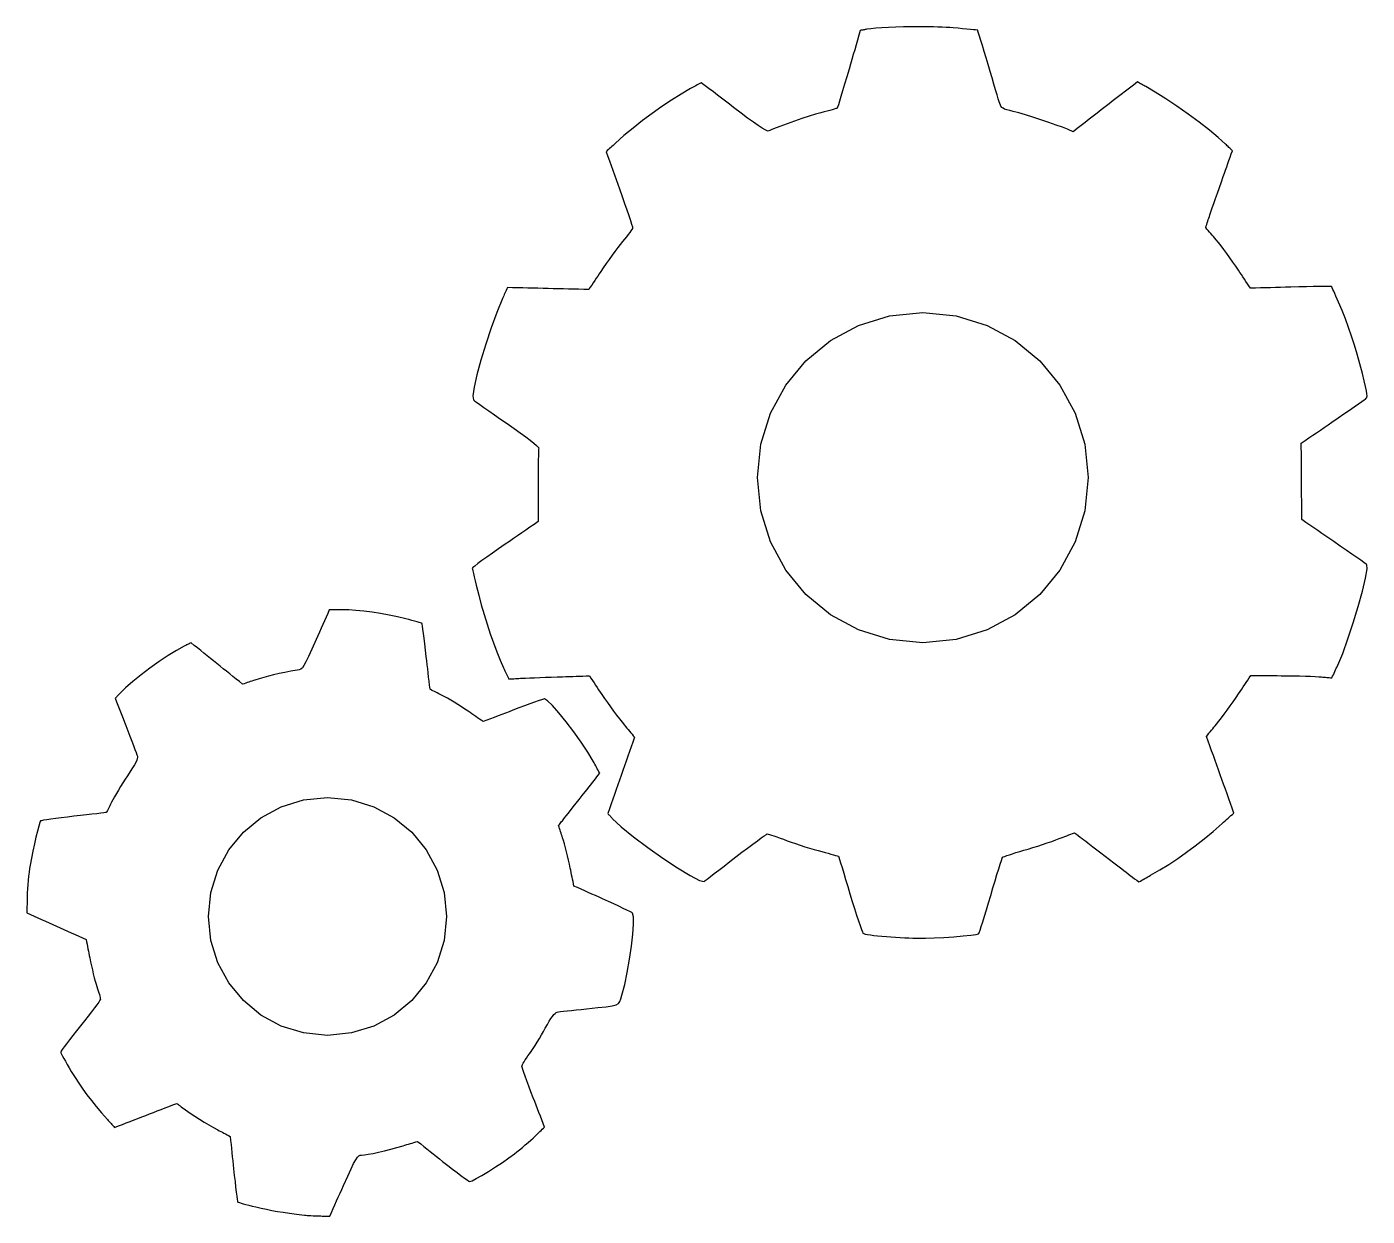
# Model space of a CAD drawing. Extents: x -133 to 153, y -102 to 152.
import ezdxf

# ---------------------------------------------------------------- set-up
doc = ezdxf.new("R2010")
doc.units = 0
doc.layers.add('Layer_1', color=7, linetype='CONTINUOUS')

msp = doc.modelspace()

# ---------------------------------------------------------------- linework, layer by layer
at = {"layer": 'Layer_1', "color": 7}
for points in [[(57.927215, 152.298272), (56.218988, 152.290454), (54.524244, 152.264602), (52.879504, 152.221276), (51.321287, 152.161086), (49.886116, 152.084629), (48.610509, 151.992501), (47.530989, 151.88529), (46.684077, 151.763602), (46.512855, 151.732941), (46.341634, 151.702277), (46.170413, 151.671617), (45.999191, 151.640956), (45.82797, 151.610296), (45.656748, 151.579635), (45.485527, 151.548972), (45.314306, 151.518311), (45.013273, 150.487469), (44.712241, 149.45663), (44.411209, 148.425788), (44.110176, 147.394945), (43.809144, 146.364103), (43.508112, 145.333261), (43.207079, 144.302422), (42.906047, 143.27158), (42.420128, 141.613104), (41.962742, 140.062163), (41.544189, 138.652965), (41.174783, 137.419725), (40.864827, 136.396655), (40.624625, 135.617967), (40.464483, 135.117875), (40.394709, 134.93059), (40.305236, 134.893373), (40.088639, 134.823388), (39.759165, 134.72468), (39.331076, 134.60131), (38.818622, 134.457331), (38.236065, 134.296792), (37.597653, 134.123753), (36.917644, 133.942262), (35.758885, 133.614325), (34.383057, 133.190769), (32.863062, 132.69677), (31.271789, 132.1575), (29.682141, 131.598138), (28.167014, 131.043856), (26.799303, 130.519829), (25.651905, 130.051233), (25.41941, 130.082794), (24.984806, 130.288257), (24.350079, 130.666266), (23.517216, 131.215464), (22.488202, 131.934496), (21.265023, 132.822009), (19.849668, 133.876648), (18.244123, 135.097056), (17.384365, 135.755966), (16.524607, 136.414875), (15.664849, 137.073782), (14.805091, 137.732692), (13.945333, 138.391602), (13.085575, 139.050509), (12.225817, 139.709419), (11.366059, 140.368329), (11.07929, 140.20889), (10.79252, 140.049452), (10.50575, 139.890013), (10.21898, 139.730572), (9.93221, 139.571133), (9.645441, 139.411694), (9.358671, 139.252256), (9.071901, 139.092817), (7.085672, 137.940363), (5.043671, 136.663795), (2.971086, 135.281437), (0.893106, 133.811615), (-1.165082, 132.272649), (-3.17829, 130.682866), (-5.121331, 129.060588), (-6.969015, 127.424139), (-7.213823, 127.200416), (-7.458632, 126.97669), (-7.70344, 126.752967), (-7.948248, 126.529241), (-8.193057, 126.305517), (-8.437866, 126.081794), (-8.682674, 125.858068), (-8.927482, 125.634345), (-8.574222, 124.643192), (-8.220962, 123.652036), (-7.867702, 122.660883), (-7.514442, 121.669727), (-7.161182, 120.678574), (-6.807922, 119.68742), (-6.454662, 118.696264), (-6.101402, 117.705111), (-5.533752, 116.104434), (-5.004212, 114.595897), (-4.524365, 113.213607), (-4.105792, 111.991666), (-3.760075, 110.964177), (-3.498794, 110.165248), (-3.333533, 109.628981), (-3.275872, 109.389479), (-3.319673, 109.259668), (-3.445205, 109.037779), (-3.643665, 108.735872), (-3.90625, 108.366005), (-4.224155, 107.940242), (-4.588576, 107.470647), (-4.99071, 106.969276), (-5.421754, 106.448195), (-5.904404, 105.856542), (-6.454439, 105.152925), (-7.052685, 104.363592), (-7.67997, 103.51478), (-8.317123, 102.632743), (-8.944972, 101.743717), (-9.544342, 100.873951), (-10.096059, 100.049687), (-10.412112, 99.569235), (-10.728165, 99.088782), (-11.044218, 98.608327), (-11.360271, 98.127875), (-11.676324, 97.647423), (-11.992377, 97.166968), (-12.30843, 96.686515), (-12.624484, 96.206063), (-13.710791, 96.232733), (-14.797099, 96.259403), (-15.883406, 96.286073), (-16.969713, 96.312743), (-18.056021, 96.339413), (-19.142329, 96.366083), (-20.228636, 96.392753), (-21.314944, 96.419423), (-22.401251, 96.446093), (-23.487559, 96.472763), (-24.573866, 96.499433), (-25.660174, 96.526103), (-26.746481, 96.552773), (-27.832789, 96.579443), (-28.919097, 96.606113), (-30.005404, 96.632783), (-30.13673, 96.336918), (-30.268057, 96.041053), (-30.399386, 95.745188), (-30.530713, 95.449324), (-30.662039, 95.153459), (-30.793368, 94.857594), (-30.924695, 94.561729), (-31.056021, 94.265864), (-32.26157, 91.336875), (-33.474324, 88.018458), (-34.629177, 84.537664), (-35.661016, 81.121553), (-36.504736, 77.997178), (-37.09523, 75.39159), (-37.367382, 73.531844), (-37.256091, 72.644998), (-37.055267, 72.487772), (-36.596746, 72.154213), (-35.909944, 71.664981), (-35.024283, 71.040739), (-33.969187, 70.302147), (-32.774072, 69.469868), (-31.468359, 68.564561), (-30.081471, 67.606888), (-28.594942, 66.572261), (-27.262526, 65.624243), (-26.09894, 64.774198), (-25.1189, 64.033492), (-24.337123, 63.413483), (-23.768325, 62.925538), (-23.427223, 62.581018), (-23.328533, 62.391289), (-23.35266, 62.139699), (-23.37484, 61.604524), (-23.39461, 60.818958), (-23.411501, 59.816205), (-23.42505, 58.629458), (-23.43479, 57.291917), (-23.440256, 55.836779), (-23.44099, 54.297245), (-23.439946, 53.345366), (-23.438902, 52.393487), (-23.437857, 51.441605), (-23.436813, 50.489726), (-23.435769, 49.537847), (-23.434725, 48.585965), (-23.43368, 47.634086), (-23.432636, 46.682207), (-24.311549, 46.078074), (-25.190462, 45.473943), (-26.069375, 44.86981), (-26.948287, 44.265679), (-27.8272, 43.661546), (-28.706112, 43.057415), (-29.585025, 42.453282), (-30.463938, 41.849151), (-31.876382, 40.871553), (-33.194066, 39.946511), (-34.388154, 39.095204), (-35.429802, 38.338804), (-36.290174, 37.698495), (-36.940428, 37.195457), (-37.35173, 36.850872), (-37.49524, 36.685916), (-37.467159, 36.509594), (-37.386655, 36.132433), (-37.259375, 35.5779), (-37.090965, 34.869463), (-36.887065, 34.030583), (-36.653323, 33.084726), (-36.395375, 32.055363), (-36.118865, 30.965957), (-35.568545, 28.90243), (-34.97046, 26.829186), (-34.332231, 24.768478), (-33.661482, 22.742571), (-32.965833, 20.773727), (-32.252906, 18.884201), (-31.530321, 17.096259), (-30.805701, 15.432158), (-30.672789, 15.13898), (-30.539879, 14.845802), (-30.406966, 14.552624), (-30.274054, 14.259451), (-30.141141, 13.966279), (-30.008231, 13.673078), (-29.875319, 13.379906), (-29.742406, 13.086733), (-29.378052, 13.105924), (-29.0137, 13.125115), (-28.649346, 13.144307), (-28.284994, 13.163498), (-27.92064, 13.182689), (-27.556286, 13.20188), (-27.191933, 13.221071), (-26.82758, 13.240262), (-26.125767, 13.274552), (-25.246132, 13.313301), (-24.224005, 13.355239), (-23.094719, 13.398984), (-21.893607, 13.443208), (-20.656001, 13.486586), (-19.417233, 13.52779), (-18.212636, 13.565467), (-17.500052, 13.586916), (-16.787469, 13.608365), (-16.074885, 13.629813), (-15.362302, 13.651262), (-14.649718, 13.672711), (-13.937135, 13.69416), (-13.224551, 13.715609), (-12.511967, 13.737058), (-12.181721, 13.242266), (-11.851474, 12.747502), (-11.521227, 12.25271), (-11.19098, 11.757918), (-10.860733, 11.263126), (-10.530486, 10.768362), (-10.20024, 10.27357), (-9.869993, 9.778778), (-9.294728, 8.93087), (-8.672013, 8.037693), (-8.021626, 7.126143), (-7.363345, 6.223004), (-6.716949, 5.355199), (-6.102215, 4.549511), (-5.538925, 3.832836), (-5.046859, 3.231985), (-4.774214, 2.908361), (-4.501569, 2.584708), (-4.228924, 2.261084), (-3.95628, 1.93746), (-3.683635, 1.613835), (-3.41099, 1.290183), (-3.138345, 0.966559), (-2.8657, 0.642935), (-3.223715, -0.374194), (-3.581729, -1.391323), (-3.939743, -2.408452), (-4.297758, -3.425581), (-4.655772, -4.44271), (-5.013786, -5.459839), (-5.3718, -6.476968), (-5.729815, -7.494097), (-6.087898, -8.51131), (-6.445981, -9.528495), (-6.804065, -10.545709), (-7.162148, -11.562894), (-7.520231, -12.580108), (-7.878314, -13.597293), (-8.236397, -14.614507), (-8.594481, -15.631692), (-8.47156, -15.763151), (-8.348639, -15.894639), (-8.225717, -16.026098), (-8.102796, -16.157557), (-7.979876, -16.289016), (-7.856955, -16.420503), (-7.734034, -16.551962), (-7.611113, -16.683421), (-5.723538, -18.456652), (-3.10444, -20.59536), (-0.039646, -22.903402), (3.185018, -25.184604), (6.283726, -27.242822), (8.970651, -28.881941), (10.959968, -29.905758), (11.965849, -30.118187), (12.186891, -29.961017), (12.642964, -29.620149), (13.306223, -29.116919), (14.148822, -28.472719), (15.142918, -27.708856), (16.260662, -26.846723), (17.474211, -25.907685), (18.755719, -24.91305), (20.03545, -23.924284), (21.243913, -23.002038), (22.353615, -22.166435), (23.337066, -21.437737), (24.166772, -20.836067), (24.81524, -20.381605), (25.25498, -20.094557), (25.458497, -19.995102), (25.612156, -20.025412), (25.908999, -20.110389), (26.33155, -20.244135), (26.862334, -20.420749), (27.483875, -20.63425), (28.178698, -20.878768), (28.929327, -21.148346), (29.718288, -21.437088), (30.570808, -21.744174), (31.503603, -22.066387), (32.486428, -22.394075), (33.48904, -22.717699), (34.481192, -23.027608), (35.432639, -23.314233), (36.313139, -23.567979), (37.092447, -23.779194), (37.794074, -23.963005), (38.45196, -24.13818), (39.051462, -24.300627), (39.57795, -24.446198), (40.016789, -24.570827), (40.353333, -24.670423), (40.572956, -24.740838), (40.661015, -24.778006), (40.72618, -24.958657), (40.880208, -25.440354), (41.113064, -26.190133), (41.414706, -27.175117), (41.775098, -28.362313), (42.184205, -29.718843), (42.631987, -31.211742), (43.108409, -32.808103), (43.591455, -34.411267), (44.058234, -35.923639), (44.497368, -37.310959), (44.897492, -38.53888), (45.247236, -39.573111), (45.535227, -40.379364), (45.750096, -40.923291), (45.880472, -41.170602), (46.053333, -41.266811), (46.381859, -41.366013), (46.852727, -41.466173), (47.452602, -41.565403), (48.168154, -41.661669), (48.986056, -41.752996), (49.892975, -41.837465), (50.875585, -41.913072), (51.843641, -41.977983), (52.837224, -42.040439), (53.828121, -42.098944), (54.788116, -42.151973), (55.688992, -42.198032), (56.502535, -42.235567), (57.200527, -42.263225), (57.754752, -42.279312), (59.232194, -42.270845), (61.091101, -42.203676), (63.158472, -42.090929), (65.261304, -41.945782), (67.226595, -41.781331), (68.881343, -41.610812), (70.052546, -41.447349), (70.5672, -41.304121), (70.67219, -41.084863), (70.86079, -40.568791), (71.122394, -39.789435), (71.446385, -38.780434), (71.822155, -37.575317), (72.239099, -36.207668), (72.686599, -34.7111), (73.154052, -33.119141), (73.620427, -31.528056), (74.064837, -30.033915), (74.476893, -28.670161), (74.846194, -27.470181), (75.162351, -26.467389), (75.414965, -25.695144), (75.593643, -25.186918), (75.68799, -24.976042), (75.822997, -24.90114), (76.118218, -24.78255), (76.555087, -24.62634), (77.115049, -24.438606), (77.779536, -24.225415), (78.529993, -23.992836), (79.347859, -23.746936), (80.214569, -23.493811), (81.143043, -23.220027), (82.137922, -22.91486), (83.168225, -22.588611), (84.20297, -22.251497), (85.211178, -21.913733), (86.161866, -21.585565), (87.024058, -21.277265), (87.766771, -20.999023), (88.174393, -20.841571), (88.582018, -20.684147), (88.98964, -20.526695), (89.397265, -20.369272), (89.804887, -20.21182), (90.212511, -20.054368), (90.620136, -19.896945), (91.027758, -19.739493), (91.428697, -20.045422), (91.829639, -20.351351), (92.230578, -20.65728), (92.63152, -20.96318), (93.032459, -21.269109), (93.433401, -21.575038), (93.834343, -21.880967), (94.235282, -22.186896), (94.954226, -22.735846), (95.769303, -23.358824), (96.65236, -24.034266), (97.575232, -24.740612), (98.509769, -25.456271), (99.427809, -26.159766), (100.301197, -26.829451), (101.101771, -27.443821), (101.559211, -27.795075), (102.016651, -28.146357), (102.47409, -28.497611), (102.931528, -28.848864), (103.388967, -29.200118), (103.846407, -29.5514), (104.303847, -29.902654), (104.761287, -30.253908), (105.07555, -30.076136), (105.38981, -29.898392), (105.704073, -29.720621), (106.018333, -29.542849), (106.332596, -29.365077), (106.646859, -29.187333), (106.961119, -29.009562), (107.275382, -28.83179), (109.228851, -27.690907), (111.148193, -26.496034), (113.043866, -25.239524), (114.926319, -23.913842), (116.806009, -22.511339), (118.693387, -21.024479), (120.598907, -19.445643), (122.533021, -17.767239), (122.847145, -17.488743), (123.161267, -17.210246), (123.475392, -16.931749), (123.789514, -16.653252), (124.103638, -16.374727), (124.417763, -16.09623), (124.731885, -15.817733), (125.046009, -15.539236), (124.680072, -14.516463), (124.314134, -13.493689), (123.948196, -12.470888), (123.582255, -11.448115), (123.216318, -10.425341), (122.85038, -9.40254), (122.484442, -8.379766), (122.118504, -7.356993), (121.752566, -6.334135), (121.386629, -5.311277), (121.020691, -4.288447), (120.654753, -3.265589), (120.288815, -2.242731), (119.922877, -1.219901), (119.55694, -0.197043), (119.191002, 0.825815), (119.457789, 1.152261), (119.724577, 1.478736), (119.991367, 1.805182), (120.258154, 2.131629), (120.524942, 2.458103), (120.791729, 2.78455), (121.05852, 3.111024), (121.325307, 3.437471), (121.80703, 4.041483), (122.358814, 4.758243), (122.961265, 5.56108), (123.594992, 6.423382), (124.240598, 7.318506), (124.878685, 8.219755), (125.489863, 9.100485), (126.054734, 9.934085), (126.379123, 10.419649), (126.703515, 10.905184), (127.027904, 11.390747), (127.352295, 11.876282), (127.676685, 12.361845), (128.001074, 12.847409), (128.325465, 13.332944), (128.649854, 13.818507), (129.455455, 13.813992), (130.261058, 13.809476), (131.066659, 13.804961), (131.872259, 13.800445), (132.67786, 13.795929), (133.483463, 13.791414), (134.289064, 13.786898), (135.094664, 13.782383), (136.4343, 13.770529), (137.771085, 13.750774), (139.069536, 13.724245), (140.294171, 13.692072), (141.409505, 13.655213), (142.380056, 13.614743), (143.170346, 13.571676), (143.744885, 13.527085), (144.020563, 13.499709), (144.296238, 13.472333), (144.571915, 13.444958), (144.84759, 13.417582), (145.123267, 13.390207), (145.398945, 13.362831), (145.674619, 13.335456), (145.950297, 13.30808), (146.108014, 13.649569), (146.265731, 13.99103), (146.423448, 14.332519), (146.581165, 14.673979), (146.738879, 15.015465), (146.896596, 15.35694), (147.054313, 15.698418), (147.212031, 16.039895), (148.258375, 18.549314), (149.388864, 21.661593), (150.522988, 25.09937), (151.580238, 28.585274), (152.480103, 31.841944), (153.142073, 34.592013), (153.485639, 36.558111), (153.430289, 37.462876), (153.238787, 37.610831), (152.791062, 37.933747), (152.116144, 38.411343), (151.243073, 39.023331), (150.20088, 39.749427), (149.018603, 40.569339), (147.725274, 41.462786), (146.349929, 42.409481), (145.497406, 42.995284), (144.644881, 43.58109), (143.792358, 44.166893), (142.939835, 44.752699), (142.087312, 45.338502), (141.23479, 45.924305), (140.382264, 46.510111), (139.529741, 47.095914), (139.523053, 48.1158), (139.516364, 49.135686), (139.509675, 50.155572), (139.502987, 51.175458), (139.496298, 52.195345), (139.489609, 53.215231), (139.482921, 54.235117), (139.476232, 55.255003), (139.469543, 56.274889), (139.462855, 57.294776), (139.456166, 58.314662), (139.449477, 59.334548), (139.442789, 60.354431), (139.4361, 61.374318), (139.429411, 62.394204), (139.422723, 63.41409), (140.23852, 63.973367), (141.05432, 64.532644), (141.870117, 65.091921), (142.685917, 65.651198), (143.501714, 66.210475), (144.317514, 66.769752), (145.133311, 67.329029), (145.949111, 67.888306), (147.272785, 68.796519), (148.532114, 69.661993), (149.697796, 70.464478), (150.740517, 71.183724), (151.630967, 71.799482), (152.339842, 72.291503), (152.837826, 72.639537), (153.095616, 72.823337), (153.284917, 72.989221), (153.409718, 73.196736), (153.463755, 73.49929), (153.440782, 73.950287), (153.33452, 74.603134), (153.13872, 75.511235), (152.847119, 76.728), (152.453459, 78.306827), (151.91315, 80.38129), (151.350032, 82.394373), (150.761909, 84.352634), (150.146597, 86.262632), (149.5019, 88.130929), (148.825628, 89.964089), (148.11559, 91.768672), (147.369601, 93.551235), (147.091999, 94.191809), (146.828174, 94.794249), (146.584247, 95.345023), (146.366346, 95.8306), (146.18059, 96.237446), (146.033109, 96.552025), (145.930025, 96.760807), (145.877461, 96.850258), (145.677379, 96.8699), (145.151523, 96.878621), (144.335656, 96.876928), (143.265537, 96.865272), (141.976927, 96.844162), (140.505592, 96.814088), (138.887291, 96.775548), (137.157788, 96.729038), (136.083125, 96.698515), (135.008462, 96.66799), (133.9338, 96.637465), (132.859134, 96.606943), (131.784471, 96.57642), (130.709809, 96.545895), (129.635146, 96.515373), (128.560483, 96.484848), (128.240226, 96.969917), (127.919971, 97.454987), (127.599714, 97.940056), (127.279457, 98.425126), (126.959202, 98.910195), (126.638945, 99.395264), (126.31869, 99.880334), (125.998433, 100.365403), (125.438657, 101.19812), (124.829308, 102.077809), (124.189959, 102.977867), (123.540184, 103.871693), (122.899551, 104.732685), (122.287631, 105.534244), (121.723997, 106.249768), (121.228217, 106.852656), (120.952266, 107.178561), (120.676312, 107.504468), (120.400361, 107.830376), (120.124407, 108.15628), (119.848455, 108.482185), (119.572504, 108.808092), (119.29655, 109.134), (119.020599, 109.459904), (119.133047, 109.795458), (119.245493, 110.131009), (119.357942, 110.46656), (119.47039, 110.802114), (119.582839, 111.137667), (119.695285, 111.473218), (119.807733, 111.808769), (119.920182, 112.144323), (120.140699, 112.796118), (120.423421, 113.621686), (120.756655, 114.5874), (121.1287, 115.659641), (121.527858, 116.804786), (121.94244, 117.989216), (122.360741, 119.17931), (122.771067, 120.341445), (123.01491, 121.030533), (123.258755, 121.719621), (123.502598, 122.408709), (123.746441, 123.097797), (123.990287, 123.786884), (124.234129, 124.475972), (124.477975, 125.16506), (124.721818, 125.854148), (124.538196, 126.030949), (124.354571, 126.207753), (124.170948, 126.384557), (123.987323, 126.561357), (123.803701, 126.738158), (123.620079, 126.914962), (123.436454, 127.091766), (123.252831, 127.268567), (121.710306, 128.660975), (119.801451, 130.237127), (117.625845, 131.925259), (115.283065, 133.653622), (112.872698, 135.350452), (110.494315, 136.943991), (108.247508, 138.362497), (106.231854, 139.53421), (106.007716, 139.6572), (105.783578, 139.780189), (105.55944, 139.903179), (105.335302, 140.026171), (105.111164, 140.149161), (104.887026, 140.27215), (104.662888, 140.39514), (104.438749, 140.51813), (103.582504, 139.85495), (102.726262, 139.191767), (101.870016, 138.528587), (101.013774, 137.865407), (100.157529, 137.202225), (99.301286, 136.539045), (98.445041, 135.875862), (97.588798, 135.212682), (96.732624, 134.549502), (95.876449, 133.88632), (95.020274, 133.22314), (94.164097, 132.559957), (93.307922, 131.896777), (92.451747, 131.233597), (91.595572, 130.570414), (90.739398, 129.907235), (90.585056, 129.97269), (90.430717, 130.038149), (90.276375, 130.103605), (90.122037, 130.169063), (89.967695, 130.234519), (89.813356, 130.299975), (89.659014, 130.365434), (89.504676, 130.430889), (88.471223, 130.840253), (87.119596, 131.33356), (85.550497, 131.877831), (83.864614, 132.440091), (82.162647, 132.987366), (80.545291, 133.48667), (79.113239, 133.905031), (77.967188, 134.20947), (77.18782, 134.405134), (76.578455, 134.576421), (76.113714, 134.738506), (75.768217, 134.906561), (75.516585, 135.09576), (75.333443, 135.321276), (75.193407, 135.598277), (75.071103, 135.941942), (74.956312, 136.312401), (74.765166, 136.942154), (74.507858, 137.797104), (74.194583, 138.843158), (73.835531, 140.046215), (73.440903, 141.372185), (73.020885, 142.786968), (72.585673, 144.256471), (72.155869, 145.705112), (71.751351, 147.060097), (71.381225, 148.291526), (71.054604, 149.369485), (70.7806, 150.26407), (70.568321, 150.945374), (70.426877, 151.383485), (70.365378, 151.548497), (70.242989, 151.575224), (69.927053, 151.617038), (69.438904, 151.671803), (68.799888, 151.737394), (68.031338, 151.811684), (67.1546, 151.892554), (66.191009, 151.977873), (65.161905, 152.065523), (64.424704, 152.120373), (63.623964, 152.167594), (62.767577, 152.207323), (61.863433, 152.239688), (60.919431, 152.264834), (59.943464, 152.282868), (58.943424, 152.293931), (57.927215, 152.298272)], [(58.649306, 91.338272), (65.759008, 90.621551), (72.381008, 88.565969), (78.373447, 85.31338), (83.594462, 81.00565), (87.902192, 75.784635), (91.154781, 69.792197), (93.210363, 63.170196), (93.927083, 56.060494), (93.210363, 48.950791), (91.154781, 42.328791), (87.902192, 36.336352), (83.594462, 31.115337), (78.373447, 26.807607), (72.381008, 23.555019), (65.759008, 21.499436), (58.649306, 20.782716), (51.539603, 21.499436), (44.917603, 23.555019), (38.925164, 26.807607), (33.704149, 31.115337), (29.396419, 36.336352), (26.143831, 42.328791), (24.088247, 48.950791), (23.371528, 56.060494), (24.088247, 63.170196), (26.143831, 69.792197), (29.396419, 75.784635), (33.704149, 81.00565), (38.925164, 85.31338), (44.917603, 88.565969), (51.539603, 90.621551), (58.649306, 91.338272)], [(-65.233573, 27.860872), (-65.5807, 27.859743), (-65.927828, 27.858614), (-66.274956, 27.857485), (-66.622083, 27.856356), (-66.969211, 27.855227), (-67.316339, 27.854099), (-67.663466, 27.85297), (-68.010594, 27.851841), (-68.360479, 27.059677), (-68.710361, 26.26751), (-69.060246, 25.475346), (-69.410128, 24.683179), (-69.760013, 23.891016), (-70.109898, 23.098849), (-70.459781, 22.306682), (-70.809666, 21.514518), (-71.732013, 19.431978), (-72.442183, 17.861499), (-72.98694, 16.727533), (-73.413056, 15.954526), (-73.767304, 15.466928), (-74.096462, 15.189193), (-74.447304, 15.045773), (-74.86661, 14.961121), (-76.232673, 14.718158), (-77.524506, 14.470395), (-78.745035, 14.217157), (-79.89719, 13.957739), (-80.983901, 13.691462), (-82.008091, 13.417594), (-82.972693, 13.135513), (-83.880633, 12.844457), (-84.209227, 12.73408), (-84.537818, 12.623703), (-84.866412, 12.513325), (-85.195006, 12.40292), (-85.523601, 12.292543), (-85.852195, 12.182166), (-86.180786, 12.071789), (-86.50938, 11.961412), (-87.197918, 12.513721), (-87.886453, 13.066058), (-88.57499, 13.618367), (-89.263528, 14.170675), (-89.952065, 14.722984), (-90.6406, 15.275313), (-91.329137, 15.82763), (-92.017675, 16.379948), (-92.706213, 16.932197), (-93.394747, 17.484447), (-94.083285, 18.036694), (-94.77182, 18.588943), (-95.460357, 19.141193), (-96.148895, 19.693443), (-96.837429, 20.245689), (-97.525967, 20.797939), (-97.709728, 20.705198), (-97.893491, 20.612454), (-98.077251, 20.519713), (-98.261012, 20.426972), (-98.444775, 20.334228), (-98.628536, 20.241487), (-98.812299, 20.148743), (-98.99606, 20.056002), (-100.591747, 19.178226), (-102.395474, 18.064038), (-104.320396, 16.777159), (-106.279673, 15.381307), (-108.186468, 13.940213), (-109.953933, 12.517559), (-111.495233, 11.177116), (-112.723524, 9.982554), (-112.844515, 9.854877), (-112.965507, 9.727199), (-113.086498, 9.599522), (-113.207492, 9.471845), (-113.328484, 9.344167), (-113.449475, 9.21649), (-113.570467, 9.088813), (-113.691458, 8.961135), (-113.411302, 8.235655), (-113.131148, 7.510203), (-112.850992, 6.784722), (-112.570836, 6.05927), (-112.290682, 5.33379), (-112.010526, 4.608337), (-111.730372, 3.882857), (-111.450216, 3.157405), (-110.995257, 1.976728), (-110.561763, 0.846456), (-110.159865, -0.206571), (-109.799704, -1.1556), (-109.491413, -1.973819), (-109.245129, -2.634416), (-109.070984, -3.11061), (-108.979118, -3.375616), (-108.949857, -3.605571), (-108.992822, -3.898264), (-109.11332, -4.264306), (-109.31665, -4.714337), (-109.608115, -5.259055), (-109.993021, -5.909069), (-110.476671, -6.67502), (-111.064367, -7.567604), (-111.551486, -8.307167), (-112.048598, -9.082263), (-112.54177, -9.869804), (-113.017074, -10.646761), (-113.460575, -11.390078), (-113.858342, -12.076725), (-114.196447, -12.683644), (-114.460954, -13.187777), (-114.679259, -13.622541), (-114.884925, -14.030634), (-115.073309, -14.402942), (-115.239752, -14.730319), (-115.37961, -15.003708), (-115.488229, -15.213964), (-115.56096, -15.35197), (-115.593151, -15.408641), (-115.743603, -15.436919), (-116.155213, -15.493505), (-116.799583, -15.575067), (-117.648301, -15.678135), (-118.672968, -15.799321), (-119.845181, -15.935267), (-121.136531, -16.082503), (-122.518619, -16.237668), (-123.904375, -16.396221), (-125.206232, -16.553193), (-126.395043, -16.70452), (-127.441658, -16.846083), (-128.316934, -16.973817), (-128.991718, -17.083629), (-129.436868, -17.171429), (-129.623233, -17.233151), (-129.788302, -17.58003), (-130.023356, -18.32044), (-130.309781, -19.376121), (-130.628969, -20.668783), (-130.962313, -22.120195), (-131.291197, -23.652041), (-131.597019, -25.186088), (-131.861168, -26.644048), (-131.971675, -27.355051), (-132.078027, -28.156139), (-132.177669, -29.019936), (-132.268045, -29.919068), (-132.34659, -30.826102), (-132.410753, -31.713691), (-132.457975, -32.554431), (-132.485689, -33.320918), (-132.496103, -33.757403), (-132.506517, -34.193916), (-132.516931, -34.630401), (-132.527345, -35.066914), (-132.537759, -35.503399), (-132.548173, -35.939884), (-132.558587, -36.376397), (-132.569001, -36.812882), (-131.777799, -37.170768), (-130.986601, -37.528626), (-130.195399, -37.886512), (-129.404197, -38.244398), (-128.612999, -38.602255), (-127.821797, -38.960141), (-127.030599, -39.317999), (-126.239397, -39.675885), (-125.448195, -40.033828), (-124.656997, -40.39177), (-123.865795, -40.749713), (-123.074594, -41.107683), (-122.283392, -41.465626), (-121.492191, -41.823568), (-120.700992, -42.181511), (-119.90979, -42.539453), (-119.813465, -43.02956), (-119.71714, -43.519667), (-119.620815, -44.009746), (-119.524489, -44.499853), (-119.428167, -44.98996), (-119.331842, -45.480067), (-119.235516, -45.970146), (-119.139191, -46.460253), (-118.96909, -47.293232), (-118.780848, -48.157848), (-118.580699, -49.028927), (-118.374874, -49.881267), (-118.169608, -50.68972), (-117.971133, -51.429058), (-117.785684, -52.074105), (-117.619492, -52.599687), (-117.469025, -53.054827), (-117.328645, -53.497944), (-117.201431, -53.918032), (-117.090452, -54.304084), (-116.998787, -54.645065), (-116.929504, -54.929968), (-116.88568, -55.147731), (-116.870384, -55.287403), (-116.956786, -55.488542), (-117.204419, -55.882581), (-117.595921, -56.446066), (-118.113926, -57.155685), (-118.741071, -57.988015), (-119.459993, -58.919687), (-120.253331, -59.927305), (-121.103717, -60.987529), (-121.954109, -62.045383), (-122.747447, -63.046284), (-123.466369, -63.967288), (-124.093515, -64.785507), (-124.611517, -65.478024), (-125.003015, -66.021951), (-125.250648, -66.394399), (-125.337051, -66.572425), (-125.29093, -66.720479), (-125.158754, -67.007019), (-124.949788, -67.415169), (-124.673306, -67.928023), (-124.338577, -68.528705), (-123.954873, -69.200337), (-123.531463, -69.926043), (-123.077619, -70.688918), (-122.277008, -71.988467), (-121.465724, -73.23476), (-120.625842, -74.45159), (-119.739433, -75.662775), (-118.788567, -76.892135), (-117.755323, -78.163461), (-116.621769, -79.500517), (-115.369978, -80.927179), (-115.177672, -81.143191), (-114.985365, -81.359204), (-114.793062, -81.575217), (-114.600756, -81.79123), (-114.40845, -82.007215), (-114.216143, -82.223228), (-114.02384, -82.439241), (-113.831534, -82.655253), (-113.002782, -82.334988), (-112.174028, -82.01475), (-111.345277, -81.694484), (-110.516526, -81.374219), (-109.687775, -81.053953), (-108.859021, -80.733687), (-108.03027, -80.413449), (-107.201518, -80.093184), (-106.372767, -79.772918), (-105.544013, -79.45268), (-104.715262, -79.132415), (-103.886511, -78.812177), (-103.057757, -78.491911), (-102.229006, -78.171645), (-101.400252, -77.851408), (-100.5715, -77.531142), (-100.454643, -77.616994), (-100.337787, -77.702846), (-100.220927, -77.788698), (-100.10407, -77.87455), (-99.987213, -77.960402), (-99.870356, -78.046254), (-99.753496, -78.132106), (-99.636639, -78.217958), (-98.689403, -78.90023), (-97.710306, -79.579201), (-96.71107, -80.247475), (-95.703421, -80.897602), (-94.699082, -81.522188), (-93.709775, -82.11381), (-92.747228, -82.665018), (-91.823162, -83.168418), (-91.492431, -83.343565), (-91.161703, -83.518712), (-90.830973, -83.693859), (-90.500245, -83.869035), (-90.169515, -84.044182), (-89.838787, -84.219329), (-89.508056, -84.394476), (-89.177328, -84.569623), (-89.084517, -85.436553), (-88.991705, -86.303484), (-88.898897, -87.170386), (-88.806085, -88.037316), (-88.713273, -88.904246), (-88.620462, -89.771176), (-88.527653, -90.638078), (-88.434841, -91.505009), (-88.282853, -92.900823), (-88.135567, -94.208218), (-87.99659, -95.398151), (-87.869536, -96.441696), (-87.758022, -97.30984), (-87.665664, -97.973627), (-87.596085, -98.404044), (-87.552897, -98.572135), (-87.449262, -98.61715), (-87.206438, -98.694817), (-86.84019, -98.800933), (-86.366277, -98.931207), (-85.800466, -99.081405), (-85.158521, -99.247267), (-84.456202, -99.424531), (-83.709273, -99.608963), (-82.539755, -99.885626), (-81.40696, -100.13353), (-80.273765, -100.358941), (-79.103039, -100.568124), (-77.85766, -100.767401), (-76.500499, -100.963037), (-74.994431, -101.16127), (-73.302328, -101.368449), (-73.045639, -101.394696), (-72.720934, -101.421225), (-72.341415, -101.447472), (-71.920289, -101.472589), (-71.47076, -101.495732), (-71.00603, -101.516334), (-70.539302, -101.533549), (-70.083782, -101.546814), (-69.813754, -101.553305), (-69.54373, -101.560078), (-69.273702, -101.566569), (-69.003675, -101.573343), (-68.73365, -101.579834), (-68.463623, -101.586325), (-68.193598, -101.593098), (-67.923571, -101.599589), (-67.557289, -100.783798), (-67.191007, -99.968006), (-66.824725, -99.152187), (-66.45844, -98.336395), (-66.092157, -97.520603), (-65.725875, -96.704812), (-65.359593, -95.888992), (-64.993311, -95.073201), (-64.088634, -93.069225), (-63.37366, -91.520757), (-62.814251, -90.369713), (-62.376262, -89.557957), (-62.025561, -89.027295), (-61.728, -88.719645), (-61.449444, -88.57684), (-61.155749, -88.540744), (-60.529803, -88.496661), (-59.685806, -88.377055), (-58.663064, -88.190647), (-57.500873, -87.946158), (-56.238538, -87.652337), (-54.915364, -87.317847), (-53.570649, -86.951466), (-52.243699, -86.561886), (-51.860399, -86.444905), (-51.477096, -86.327896), (-51.093796, -86.210887), (-50.710493, -86.093905), (-50.327193, -85.976924), (-49.943893, -85.859915), (-49.56059, -85.742934), (-49.17729, -85.625925), (-48.507701, -86.161215), (-47.838112, -86.696535), (-47.168522, -87.231825), (-46.498936, -87.767116), (-45.829347, -88.302407), (-45.159758, -88.837726), (-44.490169, -89.373017), (-43.82058, -89.908308), (-42.73576, -90.768634), (-41.70671, -91.571274), (-40.757167, -92.298617), (-39.910868, -92.933109), (-39.191548, -93.457196), (-38.622944, -93.853295), (-38.228789, -94.103824), (-38.03282, -94.191256), (-37.539289, -94.024265), (-36.638509, -93.566162), (-35.434595, -92.881265), (-34.031645, -92.033949), (-32.533773, -91.088561), (-31.045082, -90.109363), (-29.669681, -89.160758), (-28.511678, -88.307036), (-27.977333, -87.886045), (-27.400005, -87.417584), (-26.797968, -86.917289), (-26.189496, -86.40085), (-25.592865, -85.88396), (-25.026348, -85.382254), (-24.50822, -84.911423), (-24.056756, -84.48713), (-23.807055, -84.247269), (-23.557355, -84.007437), (-23.307654, -83.767576), (-23.057954, -83.527743), (-22.808253, -83.287883), (-22.558553, -83.048022), (-22.308852, -82.80819), (-22.059152, -82.568329), (-22.36232, -81.784429), (-22.665488, -81.000528), (-22.968657, -80.216628), (-23.271825, -79.432755), (-23.574994, -78.648855), (-23.878162, -77.864955), (-24.181331, -77.081054), (-24.484499, -76.297154), (-24.971678, -75.028424), (-25.426235, -73.827483), (-25.838203, -72.721793), (-26.197617, -71.738954), (-26.494509, -70.906427), (-26.718914, -70.251756), (-26.860866, -69.802487), (-26.910397, -69.586107), (-26.877627, -69.452813), (-26.783185, -69.241711), (-26.633698, -68.963553), (-26.435796, -68.629232), (-26.196105, -68.249502), (-25.921253, -67.835228), (-25.617869, -67.397248), (-25.292581, -66.946341), (-24.931279, -66.437664), (-24.52467, -65.834075), (-24.086626, -65.158012), (-23.631017, -64.431939), (-23.171712, -63.678264), (-22.722581, -62.919425), (-22.297495, -62.177886), (-21.910324, -61.476084), (-21.46965, -60.676521), (-21.070504, -59.990805), (-20.709974, -59.414903), (-20.385149, -58.944918), (-20.093116, -58.576872), (-19.830964, -58.306785), (-19.595781, -58.130735), (-19.384655, -58.04477), (-19.11983, -58.001026), (-18.657015, -57.938203), (-18.02177, -57.859265), (-17.239657, -57.767148), (-16.336235, -57.664814), (-15.337064, -57.555199), (-14.267705, -57.441266), (-13.153718, -57.325978), (-10.705956, -57.078921), (-8.90517, -56.882353), (-7.641825, -56.694393), (-6.806387, -56.473046), (-6.289321, -56.176374), (-5.981092, -55.762439), (-5.772167, -55.189302), (-5.55301, -54.415025), (-4.97786, -52.17483), (-4.434684, -49.556739), (-3.949018, -46.757151), (-3.546396, -43.972408), (-3.252353, -41.39888), (-3.092423, -39.232994), (-3.092142, -37.671063), (-3.277043, -36.909515), (-3.461655, -36.791602), (-3.875032, -36.573416), (-4.490883, -36.267487), (-5.282918, -35.886318), (-6.224849, -35.442439), (-7.290387, -34.948353), (-8.453242, -34.416589), (-9.687125, -33.859652), (-10.451178, -33.517063), (-11.215232, -33.174501), (-11.979285, -32.831912), (-12.743338, -32.48935), (-13.507391, -32.146761), (-14.271445, -31.804171), (-15.035498, -31.46161), (-15.799551, -31.11902), (-15.897599, -30.638622), (-15.995646, -30.158251), (-16.093693, -29.677881), (-16.191741, -29.197482), (-16.289788, -28.717112), (-16.387836, -28.236713), (-16.485883, -27.756343), (-16.583931, -27.275944), (-16.758894, -26.450585), (-16.955764, -25.577361), (-17.167827, -24.682773), (-17.388367, -23.793322), (-17.610671, -22.935507), (-17.828026, -22.135802), (-18.03372, -21.420736), (-18.22104, -20.81678), (-18.327631, -20.489854), (-18.434222, -20.1629), (-18.540814, -19.835973), (-18.647405, -19.509047), (-18.753996, -19.182093), (-18.860587, -18.855167), (-18.967179, -18.528212), (-19.07377, -18.201286), (-18.913228, -17.995461), (-18.752687, -17.789665), (-18.592146, -17.583868), (-18.431604, -17.378044), (-18.271063, -17.172219), (-18.110521, -16.966423), (-17.94998, -16.760626), (-17.789438, -16.554801), (-17.467927, -16.143971), (-17.045235, -15.605745), (-16.539394, -14.962983), (-15.968436, -14.238519), (-15.350391, -13.455239), (-14.70329, -12.635977), (-14.045165, -11.803562), (-13.394048, -10.980913), (-13.005234, -10.489846), (-12.616421, -9.998779), (-12.227607, -9.507713), (-11.838794, -9.016646), (-11.44998, -8.525607), (-11.061167, -8.034541), (-10.672353, -7.543474), (-10.28354, -7.052407), (-10.459998, -6.732904), (-10.636455, -6.4134), (-10.812913, -6.093896), (-10.989371, -5.774421), (-11.165829, -5.454917), (-11.342287, -5.135413), (-11.518744, -4.815909), (-11.695202, -4.496405), (-12.841004, -2.578141), (-14.260203, -0.437824), (-15.837918, 1.777282), (-17.459269, 3.919856), (-19.009374, 5.842693), (-20.373353, 7.398499), (-21.436324, 8.439956), (-22.083405, 8.819855), (-22.298325, 8.770494), (-22.748742, 8.629073), (-23.40692, 8.405468), (-24.245126, 8.109615), (-25.235622, 7.751446), (-26.350675, 7.340898), (-27.562549, 6.887846), (-28.843509, 6.402227), (-29.635193, 6.100079), (-30.426874, 5.797961), (-31.218559, 5.495813), (-32.010243, 5.193666), (-32.801924, 4.891547), (-33.593608, 4.5894), (-34.38529, 4.287281), (-35.176974, 3.985134), (-35.575432, 4.259991), (-35.973893, 4.534847), (-36.372351, 4.809675), (-36.770812, 5.084531), (-37.169271, 5.359387), (-37.567732, 5.634215), (-37.96619, 5.909071), (-38.364651, 6.183928), (-39.055715, 6.651062), (-39.798439, 7.136033), (-40.569566, 7.624616), (-41.345835, 8.102757), (-42.103994, 8.556288), (-42.820782, 8.971098), (-43.472938, 9.33302), (-44.037208, 9.627942), (-44.347886, 9.783531), (-44.658565, 9.939092), (-44.969244, 10.094681), (-45.279922, 10.250242), (-45.590601, 10.405831), (-45.90128, 10.56142), (-46.211958, 10.716981), (-46.522637, 10.87257), (-46.621717, 11.745625), (-46.7208, 12.618679), (-46.819879, 13.491733), (-46.918959, 14.364788), (-47.018042, 15.237854), (-47.117121, 16.110911), (-47.216204, 16.983965), (-47.315284, 17.857023), (-47.476763, 19.262331), (-47.631754, 20.577698), (-47.776559, 21.774027), (-47.907476, 22.82222), (-48.020803, 23.693183), (-48.11283, 24.357817), (-48.179855, 24.787026), (-48.218175, 24.951714), (-48.309186, 24.991324), (-48.527245, 25.06206), (-48.858054, 25.159952), (-49.287317, 25.281036), (-49.800739, 25.421346), (-50.384016, 25.576921), (-51.022854, 25.743793), (-51.702959, 25.917995), (-53.443525, 26.331261), (-55.247867, 26.707029), (-57.077062, 27.039707), (-58.892194, 27.323704), (-60.654339, 27.553425), (-62.324575, 27.72328), (-63.863982, 27.827677), (-65.233573, 27.860872)], [(-68.393688, -12.204219), (-63.274702, -12.720262), (-58.506862, -14.200264), (-54.192305, -16.542144), (-50.433176, -19.64371), (-47.33161, -23.402825), (-44.989747, -27.717382), (-43.509726, -32.485244), (-42.993688, -37.604219), (-43.509726, -42.723194), (-44.989747, -47.491056), (-47.33161, -51.805613), (-50.433176, -55.564728), (-54.192305, -58.666294), (-58.506862, -61.008174), (-63.274702, -62.488176), (-68.393688, -63.004219), (-73.512674, -62.488176), (-78.280514, -61.008174), (-82.595071, -58.666294), (-86.3542, -55.564728), (-89.455766, -51.805613), (-91.797629, -47.491056), (-93.27765, -42.723194), (-93.793688, -37.604219), (-93.27765, -32.485244), (-91.797629, -27.717382), (-89.455766, -23.402825), (-86.3542, -19.64371), (-82.595071, -16.542144), (-78.280514, -14.200264), (-73.512674, -12.720262), (-68.393688, -12.204219)]]:
    msp.add_lwpolyline(points, close=True, dxfattribs=at)

doc.saveas('drawing.dxf')
